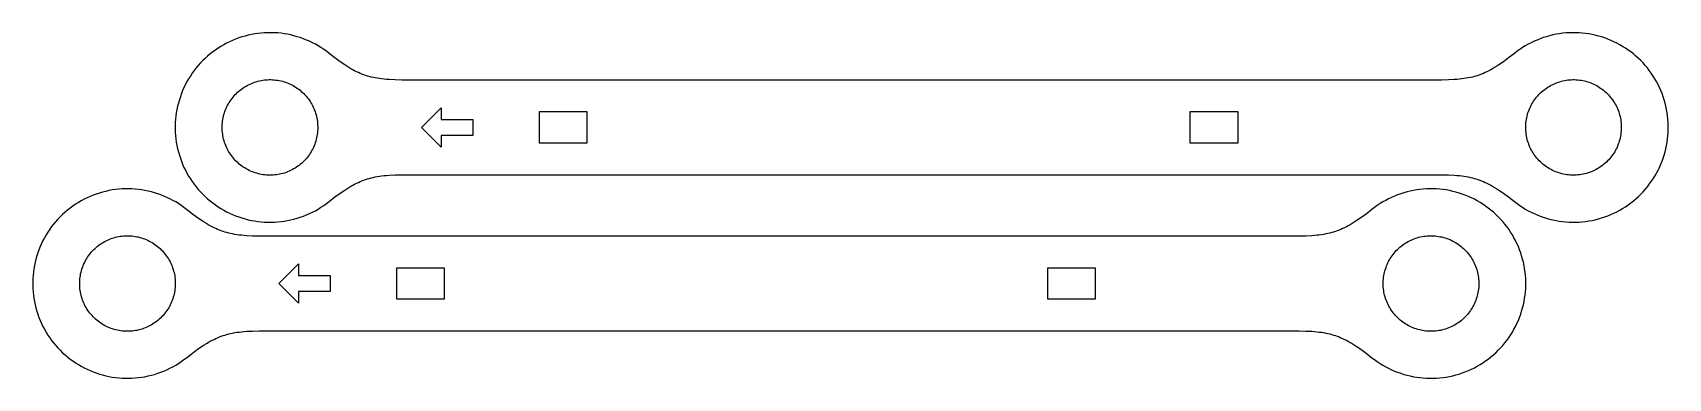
# Model space of a CAD drawing. Header units: millimetres. Extents: x 3724 to 3931, y 1328 to 1372.
import ezdxf

# ---------------------------------------------------------------- set-up
doc = ezdxf.new("R2010")
doc.units = ezdxf.units.MM
doc.header["$MEASUREMENT"] = 0
for name, color, linetype, true_color in [('Laser$LaserCut1', 1, 'Continuous', 0xff0000), ('Laser$LaserCut2', 3, 'Continuous', 0x00ff00), ('Laser$LaserEngrave', 4, 'Continuous', 0x00ffff)]:
    doc.layers.add(name, color=color, linetype=linetype, true_color=true_color)

msp = doc.modelspace()

# ---------------------------------------------------------------- linework, layer by layer
at = {"layer": 'Laser$LaserCut1'}
for points in [[(3761.87, 1369.62), (3761.54, 1369.88), (3761.2, 1370.12), (3760.85, 1370.35), (3760.5, 1370.57), (3760.14, 1370.77), (3759.77, 1370.97), (3759.39, 1371.15), (3759.01, 1371.31), (3758.62, 1371.47), (3758.23, 1371.61), (3757.83, 1371.73), (3757.43, 1371.85), (3757.02, 1371.95), (3756.61, 1372.03), (3756.2, 1372.1), (3755.79, 1372.16), (3755.37, 1372.2), (3754.95, 1372.22), (3754.54, 1372.24), (3754.12, 1372.23), (3753.7, 1372.22), (3753.29, 1372.19), (3752.87, 1372.14), (3752.46, 1372.08), (3752.05, 1372.01), (3751.64, 1371.92), (3751.24, 1371.81), (3750.84, 1371.7), (3750.44, 1371.57), (3750.05, 1371.42), (3749.66, 1371.26), (3749.28, 1371.09), (3748.91, 1370.91), (3748.54, 1370.71), (3748.18, 1370.5), (3747.82, 1370.28), (3747.48, 1370.04), (3747.14, 1369.8), (3746.81, 1369.54), (3746.5, 1369.27), (3746.19, 1368.99), (3745.89, 1368.7), (3745.6, 1368.4), (3745.32, 1368.09), (3745.05, 1367.77), (3744.8, 1367.44), (3744.55, 1367.1), (3744.32, 1366.75), (3744.1, 1366.4), (3743.89, 1366.04), (3743.69, 1365.67), (3743.51, 1365.29), (3743.34, 1364.91), (3743.19, 1364.52), (3743.05, 1364.13), (3742.92, 1363.73), (3742.8, 1363.33), (3742.7, 1362.93), (3742.61, 1362.52), (3742.54, 1362.11), (3742.48, 1361.7), (3742.44, 1361.28), (3742.41, 1360.86), (3742.4, 1360.45), (3742.4, 1360.03), (3742.41, 1359.61), (3742.44, 1359.2), (3742.48, 1358.78), (3742.54, 1358.37), (3742.61, 1357.96), (3742.7, 1357.55), (3742.8, 1357.14), (3742.92, 1356.74), (3743.05, 1356.35), (3743.19, 1355.95), (3743.34, 1355.57), (3743.51, 1355.18), (3743.69, 1354.81), (3743.89, 1354.44), (3744.1, 1354.08), (3744.32, 1353.72), (3744.55, 1353.38), (3744.8, 1353.04), (3745.05, 1352.71), (3745.32, 1352.39), (3745.6, 1352.08), (3745.89, 1351.78), (3746.19, 1351.49), (3746.5, 1351.21), (3746.81, 1350.94), (3747.14, 1350.68), (3747.48, 1350.43), (3747.82, 1350.2), (3748.18, 1349.98), (3748.54, 1349.77), (3748.91, 1349.57), (3749.28, 1349.38), (3749.66, 1349.21), (3750.05, 1349.06), (3750.44, 1348.91), (3750.84, 1348.78), (3751.24, 1348.66), (3751.64, 1348.56), (3752.05, 1348.47), (3752.46, 1348.4), (3752.87, 1348.34), (3753.29, 1348.29), (3753.7, 1348.26), (3754.12, 1348.24), (3754.54, 1348.24), (3754.95, 1348.25), (3755.37, 1348.28), (3755.79, 1348.32), (3756.2, 1348.38), (3756.61, 1348.45), (3757.02, 1348.53), (3757.43, 1348.63), (3757.83, 1348.74), (3758.23, 1348.87), (3758.62, 1349.01), (3759.01, 1349.16), (3759.39, 1349.33), (3759.77, 1349.51), (3760.14, 1349.7), (3760.5, 1349.91), (3760.85, 1350.13), (3761.2, 1350.36), (3761.54, 1350.6), (3761.87, 1350.86)], [(3911.92, 1350.86), (3912.25, 1350.6), (3912.59, 1350.36), (3912.93, 1350.13), (3913.29, 1349.91), (3913.65, 1349.7), (3914.02, 1349.51), (3914.4, 1349.33), (3914.78, 1349.16), (3915.17, 1349.01), (3915.56, 1348.87), (3915.96, 1348.74), (3916.36, 1348.63), (3916.77, 1348.53), (3917.18, 1348.45), (3917.59, 1348.38), (3918, 1348.32), (3918.42, 1348.28), (3918.83, 1348.25), (3919.25, 1348.24), (3919.67, 1348.24), (3920.09, 1348.26), (3920.5, 1348.29), (3920.92, 1348.34), (3921.33, 1348.4), (3921.74, 1348.47), (3922.15, 1348.56), (3922.55, 1348.66), (3922.95, 1348.78), (3923.35, 1348.91), (3923.74, 1349.06), (3924.13, 1349.21), (3924.51, 1349.38), (3924.88, 1349.57), (3925.25, 1349.77), (3925.61, 1349.98), (3925.96, 1350.2), (3926.31, 1350.43), (3926.65, 1350.68), (3926.97, 1350.94), (3927.29, 1351.21), (3927.6, 1351.49), (3927.9, 1351.78), (3928.19, 1352.08), (3928.47, 1352.39), (3928.74, 1352.71), (3928.99, 1353.04), (3929.24, 1353.38), (3929.47, 1353.72), (3929.69, 1354.08), (3929.9, 1354.44), (3930.09, 1354.81), (3930.28, 1355.18), (3930.45, 1355.57), (3930.6, 1355.95), (3930.74, 1356.35), (3930.87, 1356.74), (3930.99, 1357.14), (3931.09, 1357.55), (3931.17, 1357.96), (3931.25, 1358.37), (3931.3, 1358.78), (3931.35, 1359.2), (3931.38, 1359.61), (3931.39, 1360.03), (3931.39, 1360.45), (3931.38, 1360.86), (3931.35, 1361.28), (3931.3, 1361.7), (3931.25, 1362.11), (3931.17, 1362.52), (3931.09, 1362.93), (3930.99, 1363.33), (3930.87, 1363.73), (3930.74, 1364.13), (3930.6, 1364.52), (3930.45, 1364.91), (3930.28, 1365.29), (3930.09, 1365.67), (3929.9, 1366.04), (3929.69, 1366.4), (3929.47, 1366.75), (3929.24, 1367.1), (3928.99, 1367.44), (3928.74, 1367.77), (3928.47, 1368.09), (3928.19, 1368.4), (3927.9, 1368.7), (3927.6, 1368.99), (3927.29, 1369.27), (3926.97, 1369.54), (3926.65, 1369.8), (3926.31, 1370.04), (3925.96, 1370.28), (3925.61, 1370.5), (3925.25, 1370.71), (3924.88, 1370.91), (3924.51, 1371.09), (3924.13, 1371.26), (3923.74, 1371.42), (3923.35, 1371.57), (3922.95, 1371.7), (3922.55, 1371.81), (3922.15, 1371.92), (3921.74, 1372.01), (3921.33, 1372.08), (3920.92, 1372.14), (3920.5, 1372.19), (3920.09, 1372.22), (3919.67, 1372.23), (3919.25, 1372.24), (3918.83, 1372.22), (3918.42, 1372.2), (3918, 1372.16), (3917.59, 1372.1), (3917.18, 1372.03), (3916.77, 1371.95), (3916.36, 1371.85), (3915.96, 1371.73), (3915.56, 1371.61), (3915.17, 1371.47), (3914.78, 1371.31), (3914.4, 1371.15), (3914.02, 1370.97), (3913.65, 1370.77), (3913.29, 1370.57), (3912.93, 1370.35), (3912.59, 1370.12), (3912.25, 1369.88), (3911.92, 1369.62)], [(3771.1, 1366.24), (3770.23, 1366.25), (3769.49, 1366.29), (3769.15, 1366.31), (3768.83, 1366.34), (3768.53, 1366.38), (3768.24, 1366.42), (3767.97, 1366.46), (3767.7, 1366.51), (3767.45, 1366.56), (3767.2, 1366.62), (3766.96, 1366.68), (3766.73, 1366.75), (3766.49, 1366.83), (3766.26, 1366.91), (3766.04, 1367), (3765.81, 1367.09), (3765.58, 1367.19), (3765.35, 1367.3), (3765.11, 1367.42), (3764.87, 1367.55), (3764.63, 1367.68), (3764.38, 1367.83), (3764.12, 1367.99), (3763.85, 1368.17), (3763.27, 1368.56), (3762.62, 1369.04), (3761.87, 1369.62)], [(3911.92, 1369.62), (3911.17, 1369.04), (3910.52, 1368.56), (3909.94, 1368.17), (3909.67, 1367.99), (3909.41, 1367.83), (3909.16, 1367.68), (3908.91, 1367.55), (3908.68, 1367.42), (3908.44, 1367.3), (3908.21, 1367.19), (3907.98, 1367.09), (3907.75, 1367), (3907.52, 1366.91), (3907.29, 1366.83), (3907.06, 1366.75), (3906.83, 1366.68), (3906.59, 1366.62), (3906.34, 1366.56), (3906.08, 1366.51), (3905.82, 1366.46), (3905.55, 1366.42), (3905.26, 1366.38), (3904.96, 1366.34), (3904.64, 1366.31), (3904.3, 1366.29), (3903.56, 1366.25), (3902.69, 1366.24)], [(3902.69, 1366.24), (3771.1, 1366.24)], [(3761.87, 1350.86), (3762.62, 1351.44), (3763.27, 1351.91), (3763.85, 1352.31), (3764.12, 1352.48), (3764.38, 1352.65), (3764.63, 1352.79), (3764.87, 1352.93), (3765.11, 1353.06), (3765.35, 1353.18), (3765.58, 1353.28), (3765.81, 1353.39), (3766.04, 1353.48), (3766.26, 1353.57), (3766.49, 1353.65), (3766.73, 1353.72), (3766.96, 1353.79), (3767.2, 1353.86), (3767.45, 1353.91), (3767.7, 1353.97), (3767.97, 1354.02), (3768.24, 1354.06), (3768.53, 1354.1), (3768.83, 1354.14), (3769.15, 1354.17), (3769.49, 1354.19), (3770.23, 1354.23), (3771.1, 1354.24)], [(3771.1, 1354.24), (3902.69, 1354.24)], [(3902.69, 1354.24), (3903.56, 1354.23), (3904.3, 1354.19), (3904.64, 1354.17), (3904.96, 1354.14), (3905.26, 1354.1), (3905.55, 1354.06), (3905.82, 1354.02), (3906.08, 1353.97), (3906.34, 1353.91), (3906.59, 1353.86), (3906.83, 1353.79), (3907.06, 1353.72), (3907.29, 1353.65), (3907.52, 1353.57), (3907.75, 1353.48), (3907.98, 1353.39), (3908.21, 1353.28), (3908.44, 1353.18), (3908.68, 1353.06), (3908.91, 1352.93), (3909.16, 1352.79), (3909.41, 1352.65), (3909.67, 1352.48), (3909.94, 1352.31), (3910.52, 1351.91), (3911.17, 1351.44), (3911.92, 1350.86)], [(3743.83, 1349.86), (3743.5, 1350.11), (3743.16, 1350.36), (3742.82, 1350.59), (3742.46, 1350.81), (3742.1, 1351.01), (3741.73, 1351.2), (3741.35, 1351.39), (3740.97, 1351.55), (3740.58, 1351.71), (3740.19, 1351.85), (3739.79, 1351.97), (3739.39, 1352.09), (3738.98, 1352.18), (3738.57, 1352.27), (3738.16, 1352.34), (3737.75, 1352.39), (3737.33, 1352.43), (3736.92, 1352.46), (3736.5, 1352.47), (3736.08, 1352.47), (3735.67, 1352.45), (3735.25, 1352.42), (3734.84, 1352.38), (3734.42, 1352.32), (3734.01, 1352.24), (3733.6, 1352.15), (3733.2, 1352.05), (3732.8, 1351.93), (3732.4, 1351.8), (3732.01, 1351.66), (3731.62, 1351.5), (3731.24, 1351.33), (3730.87, 1351.15), (3730.5, 1350.95), (3730.14, 1350.74), (3729.79, 1350.52), (3729.44, 1350.28), (3729.11, 1350.04), (3728.78, 1349.78), (3728.46, 1349.51), (3728.15, 1349.23), (3727.85, 1348.94), (3727.56, 1348.64), (3727.28, 1348.33), (3727.01, 1348.01), (3726.76, 1347.68), (3726.51, 1347.34), (3726.28, 1346.99), (3726.06, 1346.64), (3725.85, 1346.27), (3725.66, 1345.91), (3725.48, 1345.53), (3725.31, 1345.15), (3725.15, 1344.76), (3725.01, 1344.37), (3724.88, 1343.97), (3724.76, 1343.57), (3724.66, 1343.17), (3724.58, 1342.76), (3724.51, 1342.35), (3724.45, 1341.93), (3724.4, 1341.52), (3724.38, 1341.1), (3724.36, 1340.68), (3724.36, 1340.27), (3724.38, 1339.85), (3724.4, 1339.43), (3724.45, 1339.02), (3724.51, 1338.61), (3724.58, 1338.19), (3724.66, 1337.79), (3724.76, 1337.38), (3724.88, 1336.98), (3725.01, 1336.58), (3725.15, 1336.19), (3725.31, 1335.8), (3725.48, 1335.42), (3725.66, 1335.05), (3725.85, 1334.68), (3726.06, 1334.32), (3726.28, 1333.96), (3726.51, 1333.62), (3726.76, 1333.28), (3727.01, 1332.95), (3727.28, 1332.63), (3727.56, 1332.32), (3727.85, 1332.02), (3728.15, 1331.72), (3728.46, 1331.44), (3728.78, 1331.18), (3729.11, 1330.92), (3729.44, 1330.67), (3729.79, 1330.44), (3730.14, 1330.21), (3730.5, 1330), (3730.87, 1329.81), (3731.24, 1329.62), (3731.62, 1329.45), (3732.01, 1329.29), (3732.4, 1329.15), (3732.8, 1329.02), (3733.2, 1328.9), (3733.6, 1328.8), (3734.01, 1328.71), (3734.42, 1328.64), (3734.84, 1328.57), (3735.25, 1328.53), (3735.67, 1328.5), (3736.08, 1328.48), (3736.5, 1328.48), (3736.92, 1328.49), (3737.33, 1328.52), (3737.75, 1328.56), (3738.16, 1328.61), (3738.57, 1328.68), (3738.98, 1328.77), (3739.39, 1328.87), (3739.79, 1328.98), (3740.19, 1329.11), (3740.58, 1329.25), (3740.97, 1329.4), (3741.35, 1329.57), (3741.73, 1329.75), (3742.1, 1329.94), (3742.46, 1330.15), (3742.82, 1330.37), (3743.16, 1330.6), (3743.5, 1330.84), (3743.83, 1331.09)], [(3893.88, 1331.09), (3894.21, 1330.84), (3894.55, 1330.6), (3894.9, 1330.37), (3895.25, 1330.15), (3895.62, 1329.94), (3895.99, 1329.75), (3896.36, 1329.57), (3896.74, 1329.4), (3897.13, 1329.25), (3897.53, 1329.11), (3897.92, 1328.98), (3898.33, 1328.87), (3898.73, 1328.77), (3899.14, 1328.68), (3899.55, 1328.61), (3899.96, 1328.56), (3900.38, 1328.52), (3900.8, 1328.49), (3901.21, 1328.48), (3901.63, 1328.48), (3902.05, 1328.5), (3902.46, 1328.53), (3902.88, 1328.57), (3903.29, 1328.64), (3903.7, 1328.71), (3904.11, 1328.8), (3904.51, 1328.9), (3904.92, 1329.02), (3905.31, 1329.15), (3905.7, 1329.29), (3906.09, 1329.45), (3906.47, 1329.62), (3906.84, 1329.81), (3907.21, 1330), (3907.57, 1330.21), (3907.93, 1330.44), (3908.27, 1330.67), (3908.61, 1330.92), (3908.94, 1331.18), (3909.26, 1331.44), (3909.56, 1331.72), (3909.86, 1332.02), (3910.15, 1332.32), (3910.43, 1332.63), (3910.7, 1332.95), (3910.96, 1333.28), (3911.2, 1333.62), (3911.43, 1333.96), (3911.65, 1334.32), (3911.86, 1334.68), (3912.06, 1335.05), (3912.24, 1335.42), (3912.41, 1335.8), (3912.56, 1336.19), (3912.71, 1336.58), (3912.83, 1336.98), (3912.95, 1337.38), (3913.05, 1337.79), (3913.14, 1338.19), (3913.21, 1338.61), (3913.27, 1339.02), (3913.31, 1339.43), (3913.34, 1339.85), (3913.35, 1340.27), (3913.35, 1340.68), (3913.34, 1341.1), (3913.31, 1341.52), (3913.27, 1341.93), (3913.21, 1342.35), (3913.14, 1342.76), (3913.05, 1343.17), (3912.95, 1343.57), (3912.83, 1343.97), (3912.71, 1344.37), (3912.56, 1344.76), (3912.41, 1345.15), (3912.24, 1345.53), (3912.06, 1345.91), (3911.86, 1346.27), (3911.65, 1346.64), (3911.43, 1346.99), (3911.2, 1347.34), (3910.96, 1347.68), (3910.7, 1348.01), (3910.43, 1348.33), (3910.15, 1348.64), (3909.86, 1348.94), (3909.56, 1349.23), (3909.26, 1349.51), (3908.94, 1349.78), (3908.61, 1350.04), (3908.27, 1350.28), (3907.93, 1350.52), (3907.57, 1350.74), (3907.21, 1350.95), (3906.84, 1351.15), (3906.47, 1351.33), (3906.09, 1351.5), (3905.7, 1351.66), (3905.31, 1351.8), (3904.92, 1351.93), (3904.51, 1352.05), (3904.11, 1352.15), (3903.7, 1352.24), (3903.29, 1352.32), (3902.88, 1352.38), (3902.46, 1352.42), (3902.05, 1352.45), (3901.63, 1352.47), (3901.21, 1352.47), (3900.8, 1352.46), (3900.38, 1352.43), (3899.96, 1352.39), (3899.55, 1352.34), (3899.14, 1352.27), (3898.73, 1352.18), (3898.33, 1352.09), (3897.92, 1351.97), (3897.53, 1351.85), (3897.13, 1351.71), (3896.74, 1351.55), (3896.36, 1351.39), (3895.99, 1351.2), (3895.62, 1351.01), (3895.25, 1350.81), (3894.9, 1350.59), (3894.55, 1350.36), (3894.21, 1350.11), (3893.88, 1349.86)], [(3753.07, 1346.48), (3752.19, 1346.49), (3751.45, 1346.52), (3751.11, 1346.55), (3750.79, 1346.58), (3750.49, 1346.61), (3750.2, 1346.65), (3749.93, 1346.7), (3749.67, 1346.75), (3749.41, 1346.8), (3749.17, 1346.86), (3748.93, 1346.92), (3748.69, 1346.99), (3748.46, 1347.07), (3748.23, 1347.15), (3748, 1347.23), (3747.77, 1347.33), (3747.54, 1347.43), (3747.31, 1347.54), (3747.08, 1347.66), (3746.84, 1347.78), (3746.59, 1347.92), (3746.34, 1348.07), (3746.08, 1348.23), (3745.81, 1348.4), (3745.23, 1348.8), (3744.58, 1349.28), (3743.83, 1349.86)], [(3893.88, 1349.86), (3893.13, 1349.28), (3892.48, 1348.8), (3891.9, 1348.4), (3891.63, 1348.23), (3891.37, 1348.07), (3891.12, 1347.92), (3890.88, 1347.78), (3890.64, 1347.66), (3890.4, 1347.54), (3890.17, 1347.43), (3889.94, 1347.33), (3889.72, 1347.23), (3889.49, 1347.15), (3889.26, 1347.07), (3889.03, 1346.99), (3888.79, 1346.92), (3888.55, 1346.86), (3888.3, 1346.8), (3888.05, 1346.75), (3887.78, 1346.7), (3887.51, 1346.65), (3887.22, 1346.61), (3886.92, 1346.58), (3886.6, 1346.55), (3886.27, 1346.52), (3885.52, 1346.49), (3884.65, 1346.48)], [(3884.65, 1346.48), (3753.07, 1346.48)], [(3743.83, 1331.09), (3744.58, 1331.67), (3745.23, 1332.15), (3745.81, 1332.55), (3746.08, 1332.72), (3746.34, 1332.88), (3746.59, 1333.03), (3746.84, 1333.17), (3747.08, 1333.3), (3747.31, 1333.41), (3747.54, 1333.52), (3747.77, 1333.62), (3748, 1333.72), (3748.23, 1333.8), (3748.46, 1333.89), (3748.69, 1333.96), (3748.93, 1334.03), (3749.17, 1334.09), (3749.41, 1334.15), (3749.67, 1334.21), (3749.93, 1334.26), (3750.2, 1334.3), (3750.49, 1334.34), (3750.79, 1334.37), (3751.11, 1334.4), (3751.45, 1334.43), (3752.19, 1334.46), (3753.07, 1334.48)], [(3753.07, 1334.48), (3884.65, 1334.48)], [(3884.65, 1334.48), (3885.52, 1334.46), (3886.27, 1334.43), (3886.6, 1334.4), (3886.92, 1334.37), (3887.22, 1334.34), (3887.51, 1334.3), (3887.78, 1334.26), (3888.05, 1334.21), (3888.3, 1334.15), (3888.55, 1334.09), (3888.79, 1334.03), (3889.03, 1333.96), (3889.26, 1333.89), (3889.49, 1333.8), (3889.72, 1333.72), (3889.94, 1333.62), (3890.17, 1333.52), (3890.4, 1333.41), (3890.64, 1333.3), (3890.88, 1333.17), (3891.12, 1333.03), (3891.37, 1332.88), (3891.63, 1332.72), (3891.9, 1332.55), (3892.48, 1332.15), (3893.13, 1331.67), (3893.88, 1331.09)]]:
    msp.add_lwpolyline(points, dxfattribs=at)
at = {"layer": 'Laser$LaserCut2'}
for points in [[(3748.36, 1360.63), (3748.37, 1360.84), (3748.4, 1361.04), (3748.43, 1361.25), (3748.47, 1361.46), (3748.51, 1361.66), (3748.57, 1361.87), (3748.63, 1362.07), (3748.69, 1362.27), (3748.77, 1362.46), (3748.85, 1362.66), (3748.94, 1362.85), (3749.03, 1363.04), (3749.13, 1363.22), (3749.24, 1363.4), (3749.35, 1363.58), (3749.47, 1363.75), (3749.59, 1363.92), (3749.72, 1364.08), (3749.86, 1364.24), (3750, 1364.4), (3750.15, 1364.55), (3750.3, 1364.69), (3750.46, 1364.83), (3750.62, 1364.97), (3750.79, 1365.1), (3750.96, 1365.22), (3751.13, 1365.33), (3751.31, 1365.44), (3751.49, 1365.55), (3751.68, 1365.65), (3751.87, 1365.74), (3752.06, 1365.82), (3752.26, 1365.9), (3752.45, 1365.97), (3752.65, 1366.03), (3752.86, 1366.09), (3753.06, 1366.14), (3753.27, 1366.18), (3753.47, 1366.22), (3753.68, 1366.25), (3753.89, 1366.27), (3754.1, 1366.28), (3754.31, 1366.29), (3754.52, 1366.29), (3754.73, 1366.28), (3754.94, 1366.26), (3755.15, 1366.24), (3755.36, 1366.21), (3755.56, 1366.17), (3755.77, 1366.13), (3755.97, 1366.08), (3756.17, 1366.02), (3756.37, 1365.96), (3756.57, 1365.88), (3756.76, 1365.8), (3756.96, 1365.72), (3757.15, 1365.63), (3757.33, 1365.53), (3757.51, 1365.42), (3757.69, 1365.31), (3757.86, 1365.19), (3758.03, 1365.07), (3758.2, 1364.94), (3758.36, 1364.81), (3758.52, 1364.67), (3758.67, 1364.52), (3758.81, 1364.37), (3758.96, 1364.21), (3759.09, 1364.05), (3759.22, 1363.89), (3759.34, 1363.72), (3759.46, 1363.54), (3759.57, 1363.37), (3759.68, 1363.18), (3759.78, 1363), (3759.87, 1362.81), (3759.96, 1362.62), (3760.04, 1362.42), (3760.11, 1362.23), (3760.17, 1362.03), (3760.23, 1361.83), (3760.28, 1361.62), (3760.33, 1361.42), (3760.37, 1361.21), (3760.4, 1361), (3760.42, 1360.79), (3760.43, 1360.58), (3760.44, 1360.37), (3760.44, 1360.16), (3760.44, 1359.96), (3760.42, 1359.75), (3760.4, 1359.54), (3760.38, 1359.33), (3760.34, 1359.12), (3760.3, 1358.92), (3760.25, 1358.71), (3760.19, 1358.51), (3760.13, 1358.31), (3760.06, 1358.11), (3759.98, 1357.92), (3759.9, 1357.72), (3759.81, 1357.53), (3759.71, 1357.35), (3759.61, 1357.17), (3759.5, 1356.99), (3759.38, 1356.81), (3759.26, 1356.64), (3759.13, 1356.47), (3759, 1356.31), (3758.86, 1356.15), (3758.71, 1356), (3758.56, 1355.85), (3758.41, 1355.71), (3758.25, 1355.58), (3758.09, 1355.44), (3757.92, 1355.32), (3757.74, 1355.2), (3757.57, 1355.09), (3757.39, 1354.98), (3757.2, 1354.88), (3757.01, 1354.78), (3756.82, 1354.7), (3756.63, 1354.62), (3756.43, 1354.54), (3756.23, 1354.47), (3756.03, 1354.41), (3755.83, 1354.36), (3755.62, 1354.31), (3755.42, 1354.28), (3755.21, 1354.24), (3755, 1354.22), (3754.79, 1354.2), (3754.58, 1354.19), (3754.37, 1354.19), (3754.16, 1354.19), (3753.95, 1354.2), (3753.74, 1354.22), (3753.54, 1354.25), (3753.33, 1354.28), (3753.12, 1354.32), (3752.92, 1354.37), (3752.72, 1354.43), (3752.51, 1354.49), (3752.32, 1354.56), (3752.12, 1354.63), (3751.93, 1354.71), (3751.74, 1354.8), (3751.55, 1354.9), (3751.37, 1355), (3751.19, 1355.11), (3751.01, 1355.22), (3750.84, 1355.34), (3750.67, 1355.47), (3750.51, 1355.6), (3750.35, 1355.74), (3750.2, 1355.88), (3750.05, 1356.03), (3749.9, 1356.18), (3749.77, 1356.34), (3749.63, 1356.51), (3749.51, 1356.67), (3749.39, 1356.85), (3749.27, 1357.02), (3749.16, 1357.2), (3749.06, 1357.38), (3748.96, 1357.57), (3748.87, 1357.76), (3748.79, 1357.95), (3748.72, 1358.15), (3748.65, 1358.35), (3748.58, 1358.55), (3748.53, 1358.75), (3748.48, 1358.96), (3748.44, 1359.16), (3748.41, 1359.37), (3748.38, 1359.58), (3748.36, 1359.79), (3748.35, 1360), (3748.34, 1360.21), (3748.35, 1360.42), (3748.36, 1360.63)], [(3913.34, 1360.21), (3913.35, 1360.42), (3913.36, 1360.63), (3913.37, 1360.83), (3913.4, 1361.04), (3913.43, 1361.25), (3913.47, 1361.46), (3913.51, 1361.66), (3913.57, 1361.87), (3913.63, 1362.07), (3913.69, 1362.27), (3913.77, 1362.46), (3913.85, 1362.66), (3913.94, 1362.85), (3914.03, 1363.04), (3914.13, 1363.22), (3914.24, 1363.4), (3914.35, 1363.58), (3914.47, 1363.75), (3914.59, 1363.92), (3914.72, 1364.08), (3914.86, 1364.24), (3915, 1364.4), (3915.15, 1364.55), (3915.3, 1364.69), (3915.46, 1364.83), (3915.62, 1364.97), (3915.79, 1365.09), (3915.96, 1365.22), (3916.13, 1365.33), (3916.31, 1365.44), (3916.49, 1365.55), (3916.68, 1365.64), (3916.87, 1365.74), (3917.06, 1365.82), (3917.26, 1365.9), (3917.45, 1365.97), (3917.65, 1366.03), (3917.86, 1366.09), (3918.06, 1366.14), (3918.27, 1366.18), (3918.47, 1366.22), (3918.68, 1366.25), (3918.89, 1366.27), (3919.1, 1366.28), (3919.31, 1366.29), (3919.52, 1366.29), (3919.73, 1366.28), (3919.94, 1366.26), (3920.15, 1366.24), (3920.36, 1366.21), (3920.56, 1366.17), (3920.77, 1366.13), (3920.97, 1366.08), (3921.17, 1366.02), (3921.37, 1365.96), (3921.57, 1365.88), (3921.76, 1365.8), (3921.96, 1365.72), (3922.14, 1365.63), (3922.33, 1365.53), (3922.51, 1365.42), (3922.69, 1365.31), (3922.86, 1365.19), (3923.03, 1365.07), (3923.2, 1364.94), (3923.36, 1364.81), (3923.52, 1364.67), (3923.67, 1364.52), (3923.81, 1364.37), (3923.95, 1364.21), (3924.09, 1364.05), (3924.22, 1363.89), (3924.34, 1363.72), (3924.46, 1363.54), (3924.57, 1363.37), (3924.68, 1363.19), (3924.78, 1363), (3924.87, 1362.81), (3924.96, 1362.62), (3925.04, 1362.43), (3925.11, 1362.23), (3925.17, 1362.03), (3925.23, 1361.83), (3925.28, 1361.62), (3925.33, 1361.42), (3925.37, 1361.21), (3925.4, 1361), (3925.42, 1360.8), (3925.43, 1360.59), (3925.44, 1360.38), (3925.44, 1360.17), (3925.44, 1359.96), (3925.42, 1359.75), (3925.4, 1359.54), (3925.38, 1359.33), (3925.34, 1359.12), (3925.3, 1358.92), (3925.25, 1358.71), (3925.19, 1358.51), (3925.13, 1358.31), (3925.06, 1358.11), (3924.98, 1357.92), (3924.9, 1357.72), (3924.81, 1357.53), (3924.71, 1357.35), (3924.61, 1357.17), (3924.5, 1356.99), (3924.38, 1356.81), (3924.26, 1356.64), (3924.13, 1356.47), (3924, 1356.31), (3923.86, 1356.15), (3923.71, 1356), (3923.56, 1355.85), (3923.41, 1355.71), (3923.25, 1355.58), (3923.09, 1355.45), (3922.92, 1355.32), (3922.74, 1355.2), (3922.57, 1355.09), (3922.39, 1354.98), (3922.2, 1354.88), (3922.01, 1354.79), (3921.82, 1354.7), (3921.63, 1354.62), (3921.43, 1354.54), (3921.23, 1354.48), (3921.03, 1354.41), (3920.83, 1354.36), (3920.63, 1354.31), (3920.42, 1354.28), (3920.21, 1354.24), (3920, 1354.22), (3919.79, 1354.2), (3919.58, 1354.19), (3919.37, 1354.19), (3919.16, 1354.19), (3918.95, 1354.2), (3918.75, 1354.22), (3918.54, 1354.25), (3918.33, 1354.28), (3918.12, 1354.32), (3917.92, 1354.37), (3917.72, 1354.43), (3917.52, 1354.49), (3917.32, 1354.56), (3917.12, 1354.63), (3916.93, 1354.71), (3916.74, 1354.8), (3916.55, 1354.9), (3916.37, 1355), (3916.19, 1355.11), (3916.01, 1355.22), (3915.84, 1355.34), (3915.67, 1355.47), (3915.51, 1355.6), (3915.35, 1355.74), (3915.2, 1355.88), (3915.05, 1356.03), (3914.9, 1356.18), (3914.77, 1356.34), (3914.63, 1356.51), (3914.51, 1356.67), (3914.39, 1356.84), (3914.27, 1357.02), (3914.16, 1357.2), (3914.06, 1357.38), (3913.96, 1357.57), (3913.87, 1357.76), (3913.79, 1357.95), (3913.72, 1358.15), (3913.65, 1358.35), (3913.59, 1358.55), (3913.53, 1358.75), (3913.48, 1358.96), (3913.44, 1359.16), (3913.41, 1359.37), (3913.38, 1359.58), (3913.36, 1359.79), (3913.35, 1360), (3913.34, 1360.21)], [(3788.5, 1362.24), (3794.5, 1362.24)], [(3788.5, 1358.24), (3788.5, 1362.24)], [(3794.5, 1362.24), (3794.5, 1358.24)], [(3870.89, 1362.24), (3876.89, 1362.24)], [(3870.89, 1358.24), (3870.89, 1362.24)], [(3876.89, 1362.24), (3876.89, 1358.24)], [(3794.5, 1358.24), (3788.5, 1358.24)], [(3876.89, 1358.24), (3870.89, 1358.24)], [(3730.32, 1340.86), (3730.34, 1341.07), (3730.36, 1341.28), (3730.39, 1341.49), (3730.43, 1341.7), (3730.48, 1341.9), (3730.53, 1342.1), (3730.59, 1342.31), (3730.66, 1342.5), (3730.73, 1342.7), (3730.81, 1342.9), (3730.9, 1343.09), (3730.99, 1343.27), (3731.09, 1343.46), (3731.2, 1343.64), (3731.31, 1343.82), (3731.43, 1343.99), (3731.56, 1344.16), (3731.69, 1344.32), (3731.82, 1344.48), (3731.97, 1344.64), (3732.11, 1344.79), (3732.26, 1344.93), (3732.42, 1345.07), (3732.58, 1345.21), (3732.75, 1345.33), (3732.92, 1345.46), (3733.1, 1345.57), (3733.27, 1345.68), (3733.46, 1345.79), (3733.64, 1345.88), (3733.83, 1345.97), (3734.02, 1346.06), (3734.22, 1346.14), (3734.42, 1346.21), (3734.62, 1346.27), (3734.82, 1346.33), (3735.02, 1346.38), (3735.23, 1346.42), (3735.44, 1346.46), (3735.64, 1346.48), (3735.85, 1346.51), (3736.06, 1346.52), (3736.27, 1346.53), (3736.48, 1346.52), (3736.69, 1346.52), (3736.9, 1346.5), (3737.11, 1346.48), (3737.32, 1346.45), (3737.53, 1346.41), (3737.73, 1346.37), (3737.93, 1346.32), (3738.14, 1346.26), (3738.34, 1346.19), (3738.53, 1346.12), (3738.73, 1346.04), (3738.92, 1345.96), (3739.11, 1345.86), (3739.29, 1345.77), (3739.48, 1345.66), (3739.65, 1345.55), (3739.83, 1345.43), (3740, 1345.31), (3740.16, 1345.18), (3740.32, 1345.04), (3740.48, 1344.9), (3740.63, 1344.76), (3740.78, 1344.61), (3740.92, 1344.45), (3741.05, 1344.29), (3741.18, 1344.13), (3741.31, 1343.96), (3741.42, 1343.78), (3741.54, 1343.6), (3741.64, 1343.42), (3741.74, 1343.24), (3741.83, 1343.05), (3741.92, 1342.86), (3742, 1342.66), (3742.07, 1342.47), (3742.14, 1342.27), (3742.19, 1342.06), (3742.25, 1341.86), (3742.29, 1341.66), (3742.33, 1341.45), (3742.36, 1341.24), (3742.38, 1341.03), (3742.4, 1340.82), (3742.41, 1340.61), (3742.41, 1340.4), (3742.4, 1340.19), (3742.39, 1339.98), (3742.37, 1339.77), (3742.34, 1339.57), (3742.3, 1339.36), (3742.26, 1339.15), (3742.21, 1338.95), (3742.15, 1338.75), (3742.09, 1338.55), (3742.02, 1338.35), (3741.94, 1338.15), (3741.86, 1337.96), (3741.77, 1337.77), (3741.67, 1337.59), (3741.57, 1337.4), (3741.46, 1337.22), (3741.34, 1337.05), (3741.22, 1336.88), (3741.09, 1336.71), (3740.96, 1336.55), (3740.82, 1336.39), (3740.68, 1336.24), (3740.53, 1336.09), (3740.37, 1335.95), (3740.21, 1335.81), (3740.05, 1335.68), (3739.88, 1335.56), (3739.71, 1335.44), (3739.53, 1335.32), (3739.35, 1335.22), (3739.16, 1335.12), (3738.98, 1335.02), (3738.79, 1334.94), (3738.59, 1334.85), (3738.4, 1334.78), (3738.2, 1334.71), (3738, 1334.65), (3737.79, 1334.6), (3737.59, 1334.55), (3737.38, 1334.51), (3737.17, 1334.48), (3736.97, 1334.46), (3736.76, 1334.44), (3736.55, 1334.43), (3736.34, 1334.43), (3736.13, 1334.43), (3735.92, 1334.44), (3735.71, 1334.46), (3735.5, 1334.49), (3735.29, 1334.52), (3735.09, 1334.56), (3734.88, 1334.61), (3734.68, 1334.66), (3734.48, 1334.73), (3734.28, 1334.79), (3734.08, 1334.87), (3733.89, 1334.95), (3733.7, 1335.04), (3733.51, 1335.14), (3733.33, 1335.24), (3733.15, 1335.35), (3732.97, 1335.46), (3732.8, 1335.58), (3732.63, 1335.71), (3732.47, 1335.84), (3732.31, 1335.98), (3732.16, 1336.12), (3732.01, 1336.27), (3731.87, 1336.42), (3731.73, 1336.58), (3731.6, 1336.74), (3731.47, 1336.91), (3731.35, 1337.08), (3731.23, 1337.26), (3731.12, 1337.44), (3731.02, 1337.62), (3730.93, 1337.81), (3730.84, 1338), (3730.75, 1338.19), (3730.68, 1338.39), (3730.61, 1338.59), (3730.55, 1338.79), (3730.49, 1338.99), (3730.44, 1339.19), (3730.4, 1339.4), (3730.37, 1339.61), (3730.34, 1339.82), (3730.32, 1340.02), (3730.31, 1340.23), (3730.31, 1340.44), (3730.31, 1340.65), (3730.32, 1340.86)], [(3895.31, 1340.44), (3895.31, 1340.65), (3895.32, 1340.86), (3895.34, 1341.07), (3895.36, 1341.28), (3895.39, 1341.49), (3895.43, 1341.7), (3895.48, 1341.9), (3895.53, 1342.1), (3895.59, 1342.3), (3895.66, 1342.5), (3895.73, 1342.7), (3895.81, 1342.89), (3895.9, 1343.09), (3895.99, 1343.27), (3896.09, 1343.46), (3896.2, 1343.64), (3896.31, 1343.82), (3896.43, 1343.99), (3896.56, 1344.16), (3896.69, 1344.32), (3896.82, 1344.48), (3896.96, 1344.64), (3897.11, 1344.79), (3897.26, 1344.93), (3897.42, 1345.07), (3897.58, 1345.2), (3897.75, 1345.33), (3897.92, 1345.46), (3898.09, 1345.57), (3898.27, 1345.68), (3898.46, 1345.79), (3898.64, 1345.88), (3898.83, 1345.97), (3899.02, 1346.06), (3899.22, 1346.14), (3899.42, 1346.21), (3899.62, 1346.27), (3899.82, 1346.33), (3900.02, 1346.38), (3900.23, 1346.42), (3900.44, 1346.46), (3900.64, 1346.48), (3900.85, 1346.51), (3901.06, 1346.52), (3901.27, 1346.53), (3901.48, 1346.52), (3901.69, 1346.52), (3901.9, 1346.5), (3902.11, 1346.48), (3902.32, 1346.45), (3902.52, 1346.41), (3902.73, 1346.37), (3902.93, 1346.32), (3903.14, 1346.26), (3903.34, 1346.19), (3903.53, 1346.12), (3903.73, 1346.04), (3903.92, 1345.96), (3904.11, 1345.86), (3904.29, 1345.77), (3904.47, 1345.66), (3904.65, 1345.55), (3904.83, 1345.43), (3905, 1345.31), (3905.16, 1345.18), (3905.32, 1345.04), (3905.48, 1344.9), (3905.63, 1344.76), (3905.78, 1344.61), (3905.92, 1344.45), (3906.05, 1344.29), (3906.18, 1344.13), (3906.31, 1343.96), (3906.42, 1343.78), (3906.54, 1343.6), (3906.64, 1343.42), (3906.74, 1343.24), (3906.83, 1343.05), (3906.92, 1342.86), (3907, 1342.66), (3907.07, 1342.47), (3907.14, 1342.27), (3907.19, 1342.07), (3907.25, 1341.86), (3907.29, 1341.66), (3907.33, 1341.45), (3907.36, 1341.24), (3907.38, 1341.03), (3907.4, 1340.82), (3907.41, 1340.61), (3907.41, 1340.4), (3907.4, 1340.19), (3907.39, 1339.98), (3907.37, 1339.78), (3907.34, 1339.57), (3907.3, 1339.36), (3907.26, 1339.15), (3907.21, 1338.95), (3907.15, 1338.75), (3907.09, 1338.55), (3907.02, 1338.35), (3906.94, 1338.15), (3906.86, 1337.96), (3906.77, 1337.77), (3906.67, 1337.59), (3906.57, 1337.4), (3906.46, 1337.22), (3906.34, 1337.05), (3906.22, 1336.88), (3906.09, 1336.71), (3905.96, 1336.55), (3905.82, 1336.39), (3905.68, 1336.24), (3905.53, 1336.09), (3905.37, 1335.95), (3905.21, 1335.81), (3905.05, 1335.68), (3904.88, 1335.56), (3904.71, 1335.44), (3904.53, 1335.33), (3904.35, 1335.22), (3904.17, 1335.12), (3903.98, 1335.02), (3903.79, 1334.94), (3903.59, 1334.85), (3903.4, 1334.78), (3903.2, 1334.71), (3903, 1334.65), (3902.79, 1334.6), (3902.59, 1334.55), (3902.38, 1334.51), (3902.17, 1334.48), (3901.97, 1334.46), (3901.76, 1334.44), (3901.55, 1334.43), (3901.34, 1334.43), (3901.13, 1334.43), (3900.92, 1334.44), (3900.71, 1334.46), (3900.5, 1334.49), (3900.29, 1334.52), (3900.09, 1334.56), (3899.88, 1334.61), (3899.68, 1334.66), (3899.48, 1334.73), (3899.28, 1334.79), (3899.08, 1334.87), (3898.89, 1334.95), (3898.7, 1335.04), (3898.51, 1335.14), (3898.33, 1335.24), (3898.15, 1335.35), (3897.97, 1335.46), (3897.8, 1335.58), (3897.63, 1335.71), (3897.47, 1335.84), (3897.31, 1335.98), (3897.16, 1336.12), (3897.01, 1336.27), (3896.87, 1336.42), (3896.73, 1336.58), (3896.6, 1336.74), (3896.47, 1336.91), (3896.35, 1337.08), (3896.23, 1337.26), (3896.13, 1337.44), (3896.02, 1337.62), (3895.93, 1337.81), (3895.84, 1338), (3895.76, 1338.19), (3895.68, 1338.39), (3895.61, 1338.59), (3895.55, 1338.79), (3895.49, 1338.99), (3895.44, 1339.19), (3895.4, 1339.4), (3895.37, 1339.61), (3895.34, 1339.81), (3895.32, 1340.02), (3895.31, 1340.23), (3895.31, 1340.44)], [(3770.46, 1342.48), (3776.46, 1342.48)], [(3770.46, 1338.48), (3770.46, 1342.48)], [(3776.46, 1342.48), (3776.46, 1338.48)], [(3852.86, 1342.48), (3858.86, 1342.48)], [(3852.86, 1338.48), (3852.86, 1342.48)], [(3858.86, 1342.48), (3858.86, 1338.48)], [(3776.46, 1338.48), (3770.46, 1338.48)], [(3858.86, 1338.48), (3852.86, 1338.48)]]:
    msp.add_lwpolyline(points, dxfattribs=at)
at = {"layer": 'Laser$LaserEngrave'}
for points in [[(3773.56, 1360.24), (3776.06, 1362.74)], [(3776.06, 1362.74), (3776.06, 1361.24)], [(3776.06, 1357.74), (3773.56, 1360.24)], [(3776.06, 1361.24), (3780.06, 1361.24)], [(3780.06, 1361.24), (3780.06, 1359.24)], [(3776.06, 1359.24), (3776.06, 1357.74)], [(3780.06, 1359.24), (3776.06, 1359.24)], [(3755.52, 1340.48), (3758.02, 1342.98)], [(3758.02, 1342.98), (3758.02, 1341.48)], [(3758.02, 1337.98), (3755.52, 1340.48)], [(3758.02, 1341.48), (3762.02, 1341.48)], [(3762.02, 1341.48), (3762.02, 1339.48)], [(3758.02, 1339.48), (3758.02, 1337.98)], [(3762.02, 1339.48), (3758.02, 1339.48)]]:
    msp.add_lwpolyline(points, dxfattribs=at)

doc.saveas('drawing.dxf')
